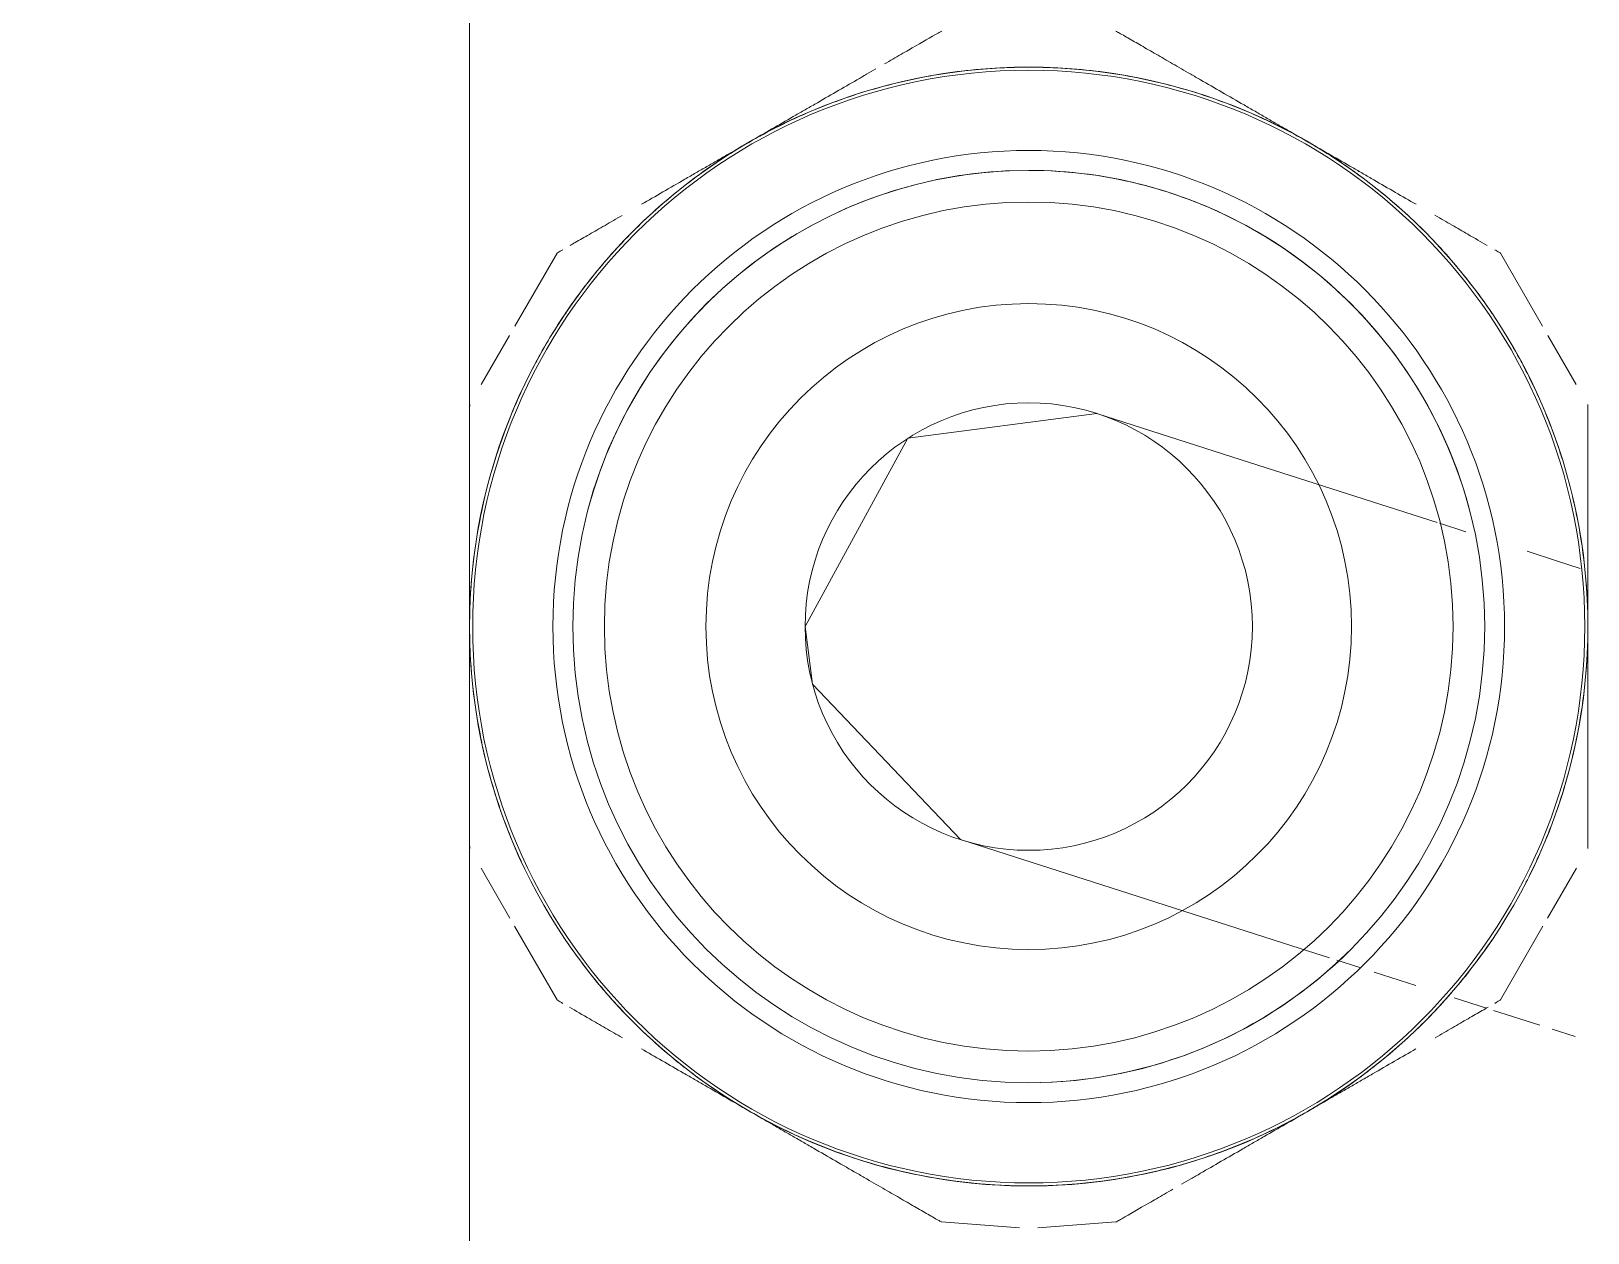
# Model space of a CAD drawing. Header units: metres. Extents: x 147 to 427, y -16 to 162.
# Drawn here: x 172.73242 to 172.77418, y 80.62694 to 80.65916 of the extents above; entities that cross this region are included whole.
import ezdxf

# ---------------------------------------------------------------- set-up
doc = ezdxf.new("R2010")
doc.units = ezdxf.units.M
doc.layers.add('1053_ARQ_BASE_MATADOURO_dwg', color=7, linetype='Continuous', lineweight=5, true_color=0x767676)
doc.layers.add('A_lay', color=7, linetype='Continuous', lineweight=5)
doc.layers.add('P-SANR-FIXT', color=7, linetype='Continuous', lineweight=5)

# ---------------------------------------------------------------- blocks, each defined once
blk = doc.blocks.new('UT_Ducha higiênica - UT_Ducha higiênica-V45-BANHEIROS E VESTIÁRIO')
at = {"layer": 'P-SANR-FIXT', "color": 9, "true_color": 0xc0c0c0}
for p, q in [((-0.015, 0.076773), (-0.015, 0.0475)), ((-0.015, 0.0475), (-0.015, 0.015))]:
    blk.add_line(p, q, dxfattribs=at)
at = {"layer": 'P-SANR-FIXT', "color": 254, "true_color": 0xd3d3d3}
for p, q in [((-0.012655, 0.05751), (-0.013784, 0.055555)), ((0.013784, 0.055555), (0.012655, 0.05751)), ((-0.013927, 0.055307), (-0.014689, 0.053988)), ((0.014689, 0.053988), (0.013927, 0.055307)), ((-0.014693, 0.041018), (-0.013921, 0.039682)), ((0.013921, 0.039682), (0.014693, 0.041018)), ((-0.013796, 0.039465), (-0.012655, 0.03749)), ((0.012655, 0.03749), (0.013796, 0.039465)), ((0.013708, 0.036809), (0.012467, 0.037206)), ((0.014657, 0.036505), (0.014046, 0.036701)), ((-0.002341, 0.031535), (-0.000248, 0.031382)), ((0.000248, 0.031382), (0.002341, 0.031535))]:
    blk.add_line(p, q, dxfattribs=at)
at = {"layer": 'P-SANR-FIXT', "color": 254, "true_color": 0xe0e0e0}
for p, q in [((0.011018, 0.050271), (0.01173, 0.050043)), ((0.01419, 0.049255), (0.014794, 0.049061)), ((0.008071, 0.038614), (0.007286, 0.038866)), ((0.008883, 0.038354), (0.008262, 0.038553)), ((0.012277, 0.037267), (0.011417, 0.037543))]:
    blk.add_line(p, q, dxfattribs=at)
at = {"layer": 'P-SANR-FIXT', "color": 254, "true_color": 0xe9e9e9}
for p, q in [((0.013369, 0.049518), (0.01419, 0.049255)), ((0.010383, 0.037874), (0.009269, 0.038231))]:
    blk.add_line(p, q, dxfattribs=at)
at = {"layer": 'P-SANR-FIXT', "color": 254, "true_color": 0xd3d3d3, "flags": 128}
for points in [[(-0.006, 0.0475), (-0.003242, 0.052549), (0.00183, 0.053214)], [(0.00183, 0.053214), (0.005702, 0.051974), (0.010957, 0.050291)], [(-0.00183, 0.041786), (-0.005797, 0.045953), (-0.006, 0.0475)], [(0.007286, 0.038866), (0.002686, 0.040339), (-0.001804, 0.041778), (-0.00183, 0.041786)]]:
    blk.add_lwpolyline(points, dxfattribs=at)
at = {"layer": 'P-SANR-FIXT', "color": 9, "true_color": 0xc0c0c0}
for radius, start, end in [(0.015, 90, 270), (0.014917, 90, 270), (0.015, 270, 90), (0.014917, 270, 90)]:
    blk.add_arc((0, 0.0475), radius, start, end, dxfattribs=at)
at = {"layer": 'P-SANR-FIXT', "color": 254, "true_color": 0xd3d3d3}
for radius, start, end in [(0.014917, 90, 270), (0.014917, 270, 90), (0.012765, 90, 270), (0.012765, 90, 270), (0.012765, 270, 90), (0.012765, 270, 90), (0.012232, 90, 270), (0.012232, 270, 90), (0.011383, 90, 270), (0.011383, 90, 270), (0.011383, 270, 90), (0.011383, 270, 90), (0.00866, 90, 270), (0.00866, 90, 270), (0.00866, 270, 90), (0.00866, 270, 90), (0.006, 90, 180), (0.006, 0, 90), (0.006, 180, 270), (0.006, 270, 360)]:
    blk.add_arc((0, 0.0475), radius, start, end, dxfattribs=at)
at = {"layer": 'P-SANR-FIXT', "color": 254, "true_color": 0xe0e0e0}
for start, end in [(90, 105), (75, 90), (255, 270), (270, 285)]:
    blk.add_arc((0, 0.0475), 0.015, start, end, dxfattribs=at)
at = {"layer": 'P-SANR-FIXT', "color": 254, "true_color": 0xe9e9e9}
for start, end in [(90, 165), (60, 90), (15, 60), (270, 315)]:
    blk.add_arc((0, 0.0475), 0.012232, start, end, dxfattribs=at)
at = {"layer": 'P-SANR-FIXT', "color": 254, "true_color": 0xe0e0e0}
for points, knots in [([(-0.0025, 0.063377), (-0.002716, 0.063253), (-0.003078, 0.063043), (-0.003567, 0.062761), (-0.003792, 0.062631), (-0.003868, 0.062587)], [0, 0, 0, 0, 0.1, 0.15, 0.175, 0.175, 0.175, 0.175]), ([(0.004095, 0.062457), (0.004014, 0.062503), (0.003857, 0.062594), (0.003556, 0.062768), (0.003206, 0.062969), (0.002829, 0.063187), (0.002605, 0.063317), (0.0025, 0.063377)], [0.8, 0.8, 0.8, 0.8, 0.825, 0.85, 0.9, 0.95, 1, 1, 1, 1]), ([(-0.004102, 0.062452), (-0.004182, 0.062406), (-0.004346, 0.062311), (-0.004696, 0.062109), (-0.005161, 0.061841), (-0.005645, 0.061561), (-0.006033, 0.061338), (-0.006413, 0.061118), (-0.00689, 0.060843), (-0.007475, 0.060505), (-0.007963, 0.060223), (-0.008351, 0.059999), (-0.008638, 0.059833), (-0.008928, 0.059666), (-0.009323, 0.059438), (-0.009821, 0.05915), (-0.010204, 0.058929), (-0.010387, 0.058823)], [0.2, 0.2, 0.2, 0.2, 0.225, 0.25, 0.3, 0.35, 0.375, 0.4, 0.45, 0.5, 0.55, 0.575, 0.6, 0.625, 0.65, 0.7, 0.75, 0.75, 0.75, 0.75]), ([(-0.004003, 0.061956), (-0.003687, 0.062043), (-0.003045, 0.062199), (-0.001723, 0.062427), (-0.000695, 0.0625), (0, 0.0625)], [0.8571429, 0.8571429, 0.8571429, 0.8571429, 0.8928571, 0.9285714, 1, 1, 1, 1]), ([(0, 0.0625), (0.000695, 0.0625), (0.001723, 0.062427), (0.003045, 0.062199), (0.003687, 0.062043), (0.004003, 0.061956)], [0, 0, 0, 0, 0.0714286, 0.1071429, 0.1428571, 0.1428571, 0.1428571, 0.1428571]), ([(0.006362, 0.061148), (0.006265, 0.061203), (0.006072, 0.061315), (0.005677, 0.061543), (0.005179, 0.06183), (0.0047, 0.062107), (0.004342, 0.062313), (0.004175, 0.06241), (0.004095, 0.062457)], [0.6, 0.6, 0.6, 0.6, 0.625, 0.65, 0.7, 0.75, 0.775, 0.8, 0.8, 0.8, 0.8]), ([(0.008682, 0.059808), (0.008492, 0.059918), (0.00811, 0.060138), (0.007525, 0.060476), (0.007037, 0.060758), (0.006649, 0.060982), (0.006458, 0.061092), (0.006362, 0.061148)], [0.4, 0.4, 0.4, 0.4, 0.45, 0.5, 0.55, 0.575, 0.6, 0.6, 0.6, 0.6]), ([(0.01039, 0.058822), (0.010211, 0.058925), (0.009839, 0.05914), (0.009355, 0.05942), (0.008967, 0.059643), (0.008777, 0.059753), (0.008682, 0.059808)], [0.25, 0.25, 0.25, 0.25, 0.3, 0.35, 0.375, 0.4, 0.4, 0.4, 0.4]), ([(-0.010905, 0.058524), (-0.010986, 0.058478), (-0.011143, 0.058387), (-0.011444, 0.058213), (-0.011794, 0.058011), (-0.012097, 0.057837), (-0.01226, 0.057742), (-0.012306, 0.057716)], [0.8, 0.8, 0.8, 0.8, 0.825, 0.85, 0.9, 0.95, 0.9702695, 0.9702695, 0.9702695, 0.9702695]), ([(0.012302, 0.057718), (0.012139, 0.057812), (0.011839, 0.057985), (0.011433, 0.05822), (0.011133, 0.058393), (0.010978, 0.058482), (0.010898, 0.058528)], [0.029596, 0.029596, 0.029596, 0.029596, 0.1, 0.15, 0.175, 0.2, 0.2, 0.2, 0.2]), ([(-0.01334, 0.054359), (-0.013302, 0.054432), (-0.013193, 0.054641), (-0.013078, 0.054848), (-0.013, 0.054983)], [0.34565168, 0.34565168, 0.34565168, 0.34565168, 0.35714286, 0.37870242, 0.37870242, 0.37870242, 0.37870242]), ([(0.013, 0.054983), (0.013078, 0.054848), (0.013193, 0.054641), (0.013302, 0.054432), (0.01334, 0.054359)], [0.62129758, 0.62129758, 0.62129758, 0.62129758, 0.64285714, 0.65434832, 0.65434832, 0.65434832, 0.65434832]), ([(-0.015, 0.053274), (-0.015, 0.053024), (-0.015, 0.052606), (-0.015, 0.052041), (-0.015, 0.051696), (-0.015, 0.051427), (-0.015, 0.051142), (-0.015, 0.050738), (-0.015, 0.050201), (-0.015, 0.049642), (-0.015, 0.049194), (-0.015, 0.048975), (-0.015, 0.048865)], [0, 0, 0, 0, 0.1, 0.15, 0.175, 0.2, 0.225, 0.25, 0.3, 0.35, 0.375, 0.4, 0.4, 0.4, 0.4]), ([(0.015, 0.041726), (0.015, 0.041976), (0.015, 0.042394), (0.015, 0.042959), (0.015, 0.043304), (0.015, 0.043573), (0.015, 0.043858), (0.015, 0.044262), (0.015, 0.044799), (0.015, 0.045358), (0.015, 0.045806), (0.015, 0.046245), (0.015, 0.046795), (0.015, 0.047471), (0.015, 0.048034), (0.015, 0.048482), (0.015, 0.048814), (0.015, 0.049149), (0.015, 0.049605), (0.015, 0.05018), (0.015, 0.050733), (0.015, 0.051146), (0.015, 0.051435), (0.015, 0.051707), (0.015, 0.052054), (0.015, 0.052458), (0.015, 0.052894), (0.015, 0.053152), (0.015, 0.053274)], [0, 0, 0, 0, 0.1, 0.15, 0.175, 0.2, 0.225, 0.25, 0.3, 0.35, 0.375, 0.4, 0.45, 0.5, 0.55, 0.575, 0.6, 0.625, 0.65, 0.7, 0.75, 0.775, 0.8, 0.825, 0.85, 0.9, 0.95, 1, 1, 1, 1]), ([(-0.015, 0.048865), (-0.015, 0.048645), (-0.015, 0.048205), (-0.015, 0.047529), (-0.015, 0.046966), (-0.015, 0.046518), (-0.015, 0.046186), (-0.015, 0.045851), (-0.015, 0.045395), (-0.015, 0.04482), (-0.015, 0.044267), (-0.015, 0.043854), (-0.015, 0.043565), (-0.015, 0.043293), (-0.015, 0.042946), (-0.015, 0.042542), (-0.015, 0.042106), (-0.015, 0.041848), (-0.015, 0.041726)], [0.4, 0.4, 0.4, 0.4, 0.45, 0.5, 0.55, 0.575, 0.6, 0.625, 0.65, 0.7, 0.75, 0.775, 0.8, 0.825, 0.85, 0.9, 0.95, 1, 1, 1, 1]), ([(-0.012321, 0.037293), (-0.012153, 0.037196), (-0.011847, 0.037019), (-0.011433, 0.03678), (-0.011133, 0.036607), (-0.010978, 0.036518), (-0.010898, 0.036472)], [0.0268068, 0.0268068, 0.0268068, 0.0268068, 0.1, 0.15, 0.175, 0.2, 0.2, 0.2, 0.2]), ([(0.010905, 0.036476), (0.010986, 0.036522), (0.011143, 0.036613), (0.011444, 0.036787), (0.011794, 0.036989), (0.012104, 0.037168), (0.012273, 0.037265), (0.012324, 0.037295)], [0.8, 0.8, 0.8, 0.8, 0.825, 0.85, 0.9, 0.95, 0.9730714, 0.9730714, 0.9730714, 0.9730714]), ([(-0.01039, 0.036178), (-0.010211, 0.036075), (-0.009839, 0.03586), (-0.009355, 0.03558), (-0.008967, 0.035357), (-0.008587, 0.035137), (-0.00811, 0.034862), (-0.007525, 0.034524), (-0.007037, 0.034242), (-0.006649, 0.034018), (-0.006362, 0.033853), (-0.006072, 0.033685), (-0.005677, 0.033457), (-0.005179, 0.03317), (-0.0047, 0.032893), (-0.004342, 0.032687), (-0.004175, 0.03259), (-0.004095, 0.032543)], [0.25, 0.25, 0.25, 0.25, 0.3, 0.35, 0.375, 0.4, 0.45, 0.5, 0.55, 0.575, 0.6, 0.625, 0.65, 0.7, 0.75, 0.775, 0.8, 0.8, 0.8, 0.8]), ([(0.008638, 0.035167), (0.008735, 0.035222), (0.008928, 0.035334), (0.009323, 0.035562), (0.009821, 0.03585), (0.010204, 0.036071), (0.010387, 0.036177)], [0.6, 0.6, 0.6, 0.6, 0.625, 0.65, 0.7, 0.75, 0.75, 0.75, 0.75]), ([(0.006318, 0.033827), (0.006508, 0.033937), (0.00689, 0.034157), (0.007475, 0.034495), (0.007963, 0.034777), (0.008351, 0.035001), (0.008542, 0.035111), (0.008638, 0.035167)], [0.4, 0.4, 0.4, 0.4, 0.45, 0.5, 0.55, 0.575, 0.6, 0.6, 0.6, 0.6]), ([(0.004102, 0.032548), (0.004182, 0.032594), (0.004346, 0.032689), (0.004696, 0.032891), (0.005161, 0.033159), (0.005645, 0.033439), (0.006033, 0.033662), (0.006223, 0.033772), (0.006318, 0.033827)], [0.2, 0.2, 0.2, 0.2, 0.225, 0.25, 0.3, 0.35, 0.375, 0.4, 0.4, 0.4, 0.4]), ([(0, 0.0325), (-0.000695, 0.0325), (-0.001723, 0.032573), (-0.003045, 0.032801), (-0.003687, 0.032957), (-0.004003, 0.033044)], [0, 0, 0, 0, 0.0714286, 0.1071429, 0.1428571, 0.1428571, 0.1428571, 0.1428571]), ([(0.004003, 0.033044), (0.003687, 0.032957), (0.003045, 0.032801), (0.001723, 0.032573), (0.000695, 0.0325), (0, 0.0325)], [0.8571429, 0.8571429, 0.8571429, 0.8571429, 0.8928571, 0.9285714, 1, 1, 1, 1]), ([(-0.004095, 0.032543), (-0.004014, 0.032497), (-0.003857, 0.032406), (-0.003556, 0.032232), (-0.003206, 0.032031), (-0.002829, 0.031813), (-0.002605, 0.031683), (-0.0025, 0.031623)], [0.8, 0.8, 0.8, 0.8, 0.825, 0.85, 0.9, 0.95, 1, 1, 1, 1]), ([(0.0025, 0.031623), (0.002716, 0.031747), (0.003078, 0.031957), (0.003567, 0.032239), (0.003792, 0.032369), (0.003868, 0.032413)], [0, 0, 0, 0, 0.1, 0.15, 0.175, 0.175, 0.175, 0.175])]:
    blk.add_open_spline(points, degree=3, knots=knots, dxfattribs=at)
at = {"layer": 'P-SANR-FIXT', "color": 254, "true_color": 0xd3d3d3}
for points, knots in [([(-0.003868, 0.062587), (-0.003792, 0.062631), (-0.003567, 0.062761), (-0.003078, 0.063043), (-0.002716, 0.063253), (-0.0025, 0.063377)], [0.825, 0.825, 0.825, 0.825, 0.85, 0.9, 1, 1, 1, 1]), ([(0.0025, 0.063377), (0.002605, 0.063317), (0.002829, 0.063187), (0.003206, 0.062969), (0.003556, 0.062768), (0.003857, 0.062594), (0.004014, 0.062503), (0.004095, 0.062457)], [0, 0, 0, 0, 0.05, 0.1, 0.15, 0.175, 0.2, 0.2, 0.2, 0.2]), ([(-0.010387, 0.058823), (-0.010204, 0.058929), (-0.009821, 0.05915), (-0.009323, 0.059438), (-0.008928, 0.059666), (-0.008638, 0.059833), (-0.008351, 0.059999), (-0.007963, 0.060223), (-0.007475, 0.060505), (-0.00689, 0.060843), (-0.006413, 0.061118), (-0.006033, 0.061338), (-0.005645, 0.061561), (-0.005161, 0.061841), (-0.004696, 0.062109), (-0.004346, 0.062311), (-0.004182, 0.062406), (-0.004102, 0.062452)], [0.25, 0.25, 0.25, 0.25, 0.3, 0.35, 0.375, 0.4, 0.425, 0.45, 0.5, 0.55, 0.6, 0.625, 0.65, 0.7, 0.75, 0.775, 0.8, 0.8, 0.8, 0.8]), ([(0, 0.0625), (-0.000695, 0.0625), (-0.001723, 0.062427), (-0.003045, 0.062199), (-0.003687, 0.062043), (-0.004003, 0.061956)], [0, 0, 0, 0, 0.0714286, 0.1071429, 0.1428571, 0.1428571, 0.1428571, 0.1428571]), ([(0.004003, 0.061956), (0.003687, 0.062043), (0.003045, 0.062199), (0.001723, 0.062427), (0.000695, 0.0625), (0, 0.0625)], [0.8571429, 0.8571429, 0.8571429, 0.8571429, 0.8928571, 0.9285714, 1, 1, 1, 1]), ([(0.004095, 0.062457), (0.004175, 0.06241), (0.004342, 0.062313), (0.0047, 0.062107), (0.005179, 0.06183), (0.005677, 0.061543), (0.006072, 0.061315), (0.006362, 0.061147), (0.006649, 0.060982), (0.007037, 0.060758), (0.007525, 0.060476), (0.00811, 0.060138), (0.008587, 0.059863), (0.008967, 0.059643), (0.009355, 0.05942), (0.009839, 0.05914), (0.010211, 0.058925), (0.01039, 0.058822)], [0.2, 0.2, 0.2, 0.2, 0.225, 0.25, 0.3, 0.35, 0.375, 0.4, 0.425, 0.45, 0.5, 0.55, 0.6, 0.625, 0.65, 0.7, 0.75, 0.75, 0.75, 0.75]), ([(0.007513, 0.060483), (0.007778, 0.06033), (0.008291, 0.060011), (0.009014, 0.0595), (0.009693, 0.058958), (0.010329, 0.058389), (0.010919, 0.057796), (0.011645, 0.056982), (0.012128, 0.056343), (0.012423, 0.055907)], [0.2857143, 0.2857143, 0.2857143, 0.2857143, 0.3214286, 0.3571429, 0.3928571, 0.4285714, 0.4642857, 0.5, 0.5714286, 0.5714286, 0.5714286, 0.5714286]), ([(-0.012306, 0.057716), (-0.01226, 0.057742), (-0.012097, 0.057837), (-0.011794, 0.058011), (-0.011444, 0.058213), (-0.011143, 0.058387), (-0.010986, 0.058478), (-0.010905, 0.058524)], [0.0297305, 0.0297305, 0.0297305, 0.0297305, 0.05, 0.1, 0.15, 0.175, 0.2, 0.2, 0.2, 0.2]), ([(0.010898, 0.058528), (0.010978, 0.058482), (0.011133, 0.058393), (0.011433, 0.05822), (0.011839, 0.057985), (0.012139, 0.057812), (0.012302, 0.057718)], [0.8, 0.8, 0.8, 0.8, 0.825, 0.85, 0.9, 0.970404, 0.970404, 0.970404, 0.970404]), ([(-0.013, 0.054983), (-0.013078, 0.054848), (-0.013193, 0.054641), (-0.013302, 0.054432), (-0.01334, 0.054359)], [0.62129758, 0.62129758, 0.62129758, 0.62129758, 0.64285714, 0.65434832, 0.65434832, 0.65434832, 0.65434832]), ([(0.01334, 0.054359), (0.013302, 0.054432), (0.013193, 0.054641), (0.013078, 0.054848), (0.013, 0.054983)], [0.34565168, 0.34565168, 0.34565168, 0.34565168, 0.35714286, 0.37870242, 0.37870242, 0.37870242, 0.37870242]), ([(-0.01431, 0.051999), (-0.014182, 0.052404), (-0.013895, 0.053199), (-0.013535, 0.05398), (-0.01334, 0.054359)], [0.2240917, 0.2240917, 0.2240917, 0.2240917, 0.2857143, 0.3456517, 0.3456517, 0.3456517, 0.3456517]), ([(0.01334, 0.054359), (0.013535, 0.05398), (0.013895, 0.053199), (0.014182, 0.052404), (0.01431, 0.051999)], [0.6543483, 0.6543483, 0.6543483, 0.6543483, 0.7142857, 0.7759083, 0.7759083, 0.7759083, 0.7759083]), ([(-0.015, 0.041726), (-0.015, 0.041848), (-0.015, 0.042106), (-0.015, 0.042542), (-0.015, 0.042946), (-0.015, 0.043293), (-0.015, 0.043565), (-0.015, 0.043854), (-0.015, 0.044267), (-0.015, 0.04482), (-0.015, 0.045395), (-0.015, 0.045851), (-0.015, 0.046186), (-0.015, 0.046518), (-0.015, 0.046966), (-0.015, 0.047529), (-0.015, 0.048205), (-0.015, 0.048755), (-0.015, 0.049194), (-0.015, 0.049642), (-0.015, 0.050201), (-0.015, 0.050738), (-0.015, 0.051142), (-0.015, 0.051427), (-0.015, 0.051696), (-0.015, 0.052041), (-0.015, 0.052606), (-0.015, 0.053024), (-0.015, 0.053274)], [0, 0, 0, 0, 0.05, 0.1, 0.15, 0.175, 0.2, 0.225, 0.25, 0.3, 0.35, 0.375, 0.4, 0.425, 0.45, 0.5, 0.55, 0.6, 0.625, 0.65, 0.7, 0.75, 0.775, 0.8, 0.825, 0.85, 0.9, 1, 1, 1, 1]), ([(0.015, 0.053274), (0.015, 0.053152), (0.015, 0.052894), (0.015, 0.052458), (0.015, 0.052054), (0.015, 0.051707), (0.015, 0.051435), (0.015, 0.051146), (0.015, 0.050733), (0.015, 0.05018), (0.015, 0.049605), (0.015, 0.049149), (0.015, 0.048814), (0.015, 0.048482), (0.015, 0.048034), (0.015, 0.047471), (0.015, 0.046795), (0.015, 0.046245), (0.015, 0.045806), (0.015, 0.045358), (0.015, 0.044799), (0.015, 0.044262), (0.015, 0.043858), (0.015, 0.043573), (0.015, 0.043304), (0.015, 0.042959), (0.015, 0.042394), (0.015, 0.041976), (0.015, 0.041726)], [0, 0, 0, 0, 0.05, 0.1, 0.15, 0.175, 0.2, 0.225, 0.25, 0.3, 0.35, 0.375, 0.4, 0.425, 0.45, 0.5, 0.55, 0.6, 0.625, 0.65, 0.7, 0.75, 0.775, 0.8, 0.825, 0.85, 0.9, 1, 1, 1, 1]), ([(-0.014591, 0.044019), (-0.014638, 0.044219), (-0.014888, 0.045372), (-0.015, 0.046543), (-0.015, 0.0475)], [0.8271487, 0.8271487, 0.8271487, 0.8271487, 0.8571429, 1, 1, 1, 1]), ([(0.015, 0.0475), (0.015, 0.046543), (0.014888, 0.045372), (0.014638, 0.044219), (0.014591, 0.044019)], [0, 0, 0, 0, 0.1428571, 0.1728513, 0.1728513, 0.1728513, 0.1728513]), ([(-0.01334, 0.040641), (-0.013535, 0.04102), (-0.013895, 0.041801), (-0.014182, 0.042596), (-0.01431, 0.043001)], [0.6543483, 0.6543483, 0.6543483, 0.6543483, 0.7142857, 0.7759083, 0.7759083, 0.7759083, 0.7759083]), ([(0.01431, 0.043001), (0.014182, 0.042596), (0.013895, 0.041801), (0.013535, 0.04102), (0.01334, 0.040641)], [0.2240917, 0.2240917, 0.2240917, 0.2240917, 0.2857143, 0.3456517, 0.3456517, 0.3456517, 0.3456517]), ([(-0.007513, 0.034517), (-0.007778, 0.03467), (-0.008291, 0.034989), (-0.009014, 0.0355), (-0.009693, 0.036042), (-0.010329, 0.036611), (-0.010919, 0.037204), (-0.011645, 0.038018), (-0.012128, 0.038657), (-0.012423, 0.039093)], [0.2857143, 0.2857143, 0.2857143, 0.2857143, 0.3214286, 0.3571429, 0.3928571, 0.4285714, 0.4642857, 0.5, 0.5714286, 0.5714286, 0.5714286, 0.5714286]), ([(-0.010898, 0.036472), (-0.010978, 0.036518), (-0.011133, 0.036607), (-0.011433, 0.03678), (-0.011847, 0.037019), (-0.012153, 0.037196), (-0.012321, 0.037293)], [0.8, 0.8, 0.8, 0.8, 0.825, 0.85, 0.9, 0.9731932, 0.9731932, 0.9731932, 0.9731932]), ([(0.012324, 0.037295), (0.012273, 0.037265), (0.012104, 0.037168), (0.011794, 0.036989), (0.011444, 0.036787), (0.011143, 0.036613), (0.010986, 0.036522), (0.010905, 0.036476)], [0.0269286, 0.0269286, 0.0269286, 0.0269286, 0.05, 0.1, 0.15, 0.175, 0.2, 0.2, 0.2, 0.2]), ([(-0.004095, 0.032543), (-0.004175, 0.03259), (-0.004342, 0.032687), (-0.0047, 0.032893), (-0.005179, 0.03317), (-0.005677, 0.033457), (-0.006072, 0.033685), (-0.006362, 0.033853), (-0.006649, 0.034018), (-0.007037, 0.034242), (-0.007525, 0.034524), (-0.00811, 0.034862), (-0.008587, 0.035137), (-0.008967, 0.035357), (-0.009355, 0.03558), (-0.009839, 0.03586), (-0.010211, 0.036075), (-0.01039, 0.036178)], [0.2, 0.2, 0.2, 0.2, 0.225, 0.25, 0.3, 0.35, 0.375, 0.4, 0.425, 0.45, 0.5, 0.55, 0.6, 0.625, 0.65, 0.7, 0.75, 0.75, 0.75, 0.75]), ([(0.010387, 0.036177), (0.010204, 0.036071), (0.009821, 0.03585), (0.009323, 0.035562), (0.008928, 0.035334), (0.008638, 0.035167), (0.008351, 0.035001), (0.007963, 0.034777), (0.007475, 0.034495), (0.00689, 0.034157), (0.006413, 0.033882), (0.006033, 0.033662), (0.005645, 0.033439), (0.005161, 0.033159), (0.004696, 0.032891), (0.004346, 0.032689), (0.004182, 0.032594), (0.004102, 0.032548)], [0.25, 0.25, 0.25, 0.25, 0.3, 0.35, 0.375, 0.4, 0.425, 0.45, 0.5, 0.55, 0.6, 0.625, 0.65, 0.7, 0.75, 0.775, 0.8, 0.8, 0.8, 0.8]), ([(-0.004003, 0.033044), (-0.003687, 0.032957), (-0.003045, 0.032801), (-0.001723, 0.032573), (-0.000695, 0.0325), (0, 0.0325)], [0.8571429, 0.8571429, 0.8571429, 0.8571429, 0.8928571, 0.9285714, 1, 1, 1, 1]), ([(0, 0.0325), (0.000695, 0.0325), (0.001723, 0.032573), (0.003045, 0.032801), (0.003687, 0.032957), (0.004003, 0.033044)], [0, 0, 0, 0, 0.0714286, 0.1071429, 0.1428571, 0.1428571, 0.1428571, 0.1428571]), ([(-0.0025, 0.031623), (-0.002605, 0.031683), (-0.002829, 0.031813), (-0.003206, 0.032031), (-0.003556, 0.032232), (-0.003857, 0.032406), (-0.004014, 0.032497), (-0.004095, 0.032543)], [0, 0, 0, 0, 0.05, 0.1, 0.15, 0.175, 0.2, 0.2, 0.2, 0.2]), ([(0.003868, 0.032413), (0.003792, 0.032369), (0.003567, 0.032239), (0.003078, 0.031957), (0.002716, 0.031747), (0.0025, 0.031623)], [0.825, 0.825, 0.825, 0.825, 0.85, 0.9, 1, 1, 1, 1])]:
    blk.add_open_spline(points, degree=3, knots=knots, dxfattribs=at)
at = {"layer": 'P-SANR-FIXT', "color": 254, "true_color": 0xe0e0e0}
for points in [[(-0.0025, 0.063377), (-0.002449, 0.063406), (-0.00241, 0.063428), (-0.002384, 0.063442)], [(-0.002384, 0.063442), (-0.00241, 0.063428), (-0.002449, 0.063406), (-0.0025, 0.063377)], [(0.0025, 0.063377), (0.002449, 0.063406), (0.00241, 0.063428), (0.002384, 0.063442)], [(0.002384, 0.063442), (0.00241, 0.063428), (0.002449, 0.063406), (0.0025, 0.063377)], [(-0.007513, 0.060483), (-0.007249, 0.060636), (-0.006704, 0.060929), (-0.005843, 0.061326), (-0.004942, 0.061674), (-0.00432, 0.061868), (-0.004003, 0.061956)], [(0.004003, 0.061956), (0.00432, 0.061868), (0.004942, 0.061674), (0.005843, 0.061326), (0.006704, 0.060929), (0.007249, 0.060636), (0.007513, 0.060483)], [(-0.01431, 0.043001), (-0.014375, 0.043208), (-0.014435, 0.043416), (-0.014491, 0.043625)], [(0.014491, 0.043625), (0.014435, 0.043416), (0.014375, 0.043208), (0.01431, 0.043001)], [(-0.004003, 0.033044), (-0.00432, 0.033132), (-0.004942, 0.033326), (-0.005843, 0.033674), (-0.006704, 0.034071), (-0.007249, 0.034364), (-0.007513, 0.034517)], [(0.007513, 0.034517), (0.007249, 0.034364), (0.006704, 0.034071), (0.005843, 0.033674), (0.004942, 0.033326), (0.00432, 0.033132), (0.004003, 0.033044)], [(-0.0025, 0.031623), (-0.002449, 0.031594), (-0.00241, 0.031572), (-0.002384, 0.031558)], [(-0.002384, 0.031558), (-0.00241, 0.031572), (-0.002449, 0.031594), (-0.0025, 0.031623)], [(0.0025, 0.031623), (0.002449, 0.031594), (0.00241, 0.031572), (0.002384, 0.031558)], [(0.002384, 0.031558), (0.00241, 0.031572), (0.002449, 0.031594), (0.0025, 0.031623)]]:
    blk.add_open_spline(points, degree=3, dxfattribs=at)
at = {"layer": 'P-SANR-FIXT', "color": 254, "true_color": 0xd3d3d3}
for points in [[(-0.002384, 0.063442), (-0.002357, 0.063457), (-0.002343, 0.063464), (-0.002341, 0.063465)], [(-0.002341, 0.063465), (-0.002343, 0.063464), (-0.002357, 0.063457), (-0.002384, 0.063442)], [(0.002384, 0.063442), (0.002357, 0.063457), (0.002343, 0.063464), (0.002341, 0.063465)], [(0.002341, 0.063465), (0.002343, 0.063464), (0.002357, 0.063457), (0.002384, 0.063442)], [(-0.004003, 0.061956), (-0.00432, 0.061868), (-0.004942, 0.061674), (-0.005843, 0.061326), (-0.006704, 0.060929), (-0.007249, 0.060636), (-0.007513, 0.060483)], [(0.007513, 0.060483), (0.007249, 0.060636), (0.006704, 0.060929), (0.005843, 0.061326), (0.004942, 0.061674), (0.00432, 0.061868), (0.004003, 0.061956)], [(-0.012423, 0.055907), (-0.012275, 0.056125), (-0.011966, 0.056556), (-0.011464, 0.057185), (-0.010919, 0.057796), (-0.010329, 0.058389), (-0.009693, 0.058958), (-0.009014, 0.0595), (-0.008291, 0.060011), (-0.007778, 0.06033), (-0.007513, 0.060483)], [(-0.012615, 0.057535), (-0.01264, 0.05752), (-0.012654, 0.057511), (-0.012655, 0.05751)], [(-0.012655, 0.05751), (-0.012654, 0.057511), (-0.01264, 0.05752), (-0.012615, 0.057535)], [(0.012615, 0.057535), (0.01264, 0.05752), (0.012654, 0.057511), (0.012655, 0.05751)], [(0.012655, 0.05751), (0.012654, 0.057511), (0.01264, 0.05752), (0.012615, 0.057535)], [(-0.014998, 0.053407), (-0.014997, 0.053437), (-0.014997, 0.053453), (-0.014997, 0.053455)], [(-0.014997, 0.053455), (-0.014997, 0.053453), (-0.014997, 0.053437), (-0.014998, 0.053407)], [(0.014998, 0.053407), (0.014997, 0.053437), (0.014997, 0.053453), (0.014997, 0.053455)], [(0.014997, 0.053455), (0.014997, 0.053453), (0.014997, 0.053437), (0.014998, 0.053407)], [(-0.014721, 0.05038), (-0.014682, 0.050581), (-0.014638, 0.050781), (-0.014591, 0.050981)], [(0.014591, 0.050981), (0.014638, 0.050781), (0.014682, 0.050581), (0.014721, 0.05038)], [(-0.015, 0.0475), (-0.015, 0.048457), (-0.014908, 0.049424), (-0.014721, 0.05038)], [(0.014721, 0.05038), (0.014908, 0.049424), (0.015, 0.048457), (0.015, 0.0475)], [(-0.014491, 0.043625), (-0.014435, 0.043416), (-0.014375, 0.043208), (-0.01431, 0.043001)], [(0.01431, 0.043001), (0.014375, 0.043208), (0.014435, 0.043416), (0.014491, 0.043625)], [(-0.014998, 0.041593), (-0.014997, 0.041563), (-0.014997, 0.041547), (-0.014997, 0.041545)], [(-0.014997, 0.041545), (-0.014997, 0.041547), (-0.014997, 0.041563), (-0.014998, 0.041593)], [(0.014998, 0.041593), (0.014997, 0.041563), (0.014997, 0.041547), (0.014997, 0.041545)], [(0.014997, 0.041545), (0.014997, 0.041547), (0.014997, 0.041563), (0.014998, 0.041593)], [(0.012423, 0.039093), (0.012275, 0.038875), (0.011966, 0.038444), (0.011464, 0.037815), (0.010919, 0.037204), (0.010329, 0.036611), (0.009693, 0.036042), (0.009014, 0.0355), (0.008291, 0.034989), (0.007778, 0.03467), (0.007513, 0.034517)], [(-0.012615, 0.037465), (-0.01264, 0.03748), (-0.012654, 0.037489), (-0.012655, 0.03749)], [(-0.012655, 0.03749), (-0.012654, 0.037489), (-0.01264, 0.03748), (-0.012615, 0.037465)], [(0.012615, 0.037465), (0.01264, 0.03748), (0.012654, 0.037489), (0.012655, 0.03749)], [(0.012655, 0.03749), (0.012654, 0.037489), (0.01264, 0.03748), (0.012615, 0.037465)], [(-0.007513, 0.034517), (-0.007249, 0.034364), (-0.006704, 0.034071), (-0.005843, 0.033674), (-0.004942, 0.033326), (-0.00432, 0.033132), (-0.004003, 0.033044)], [(0.004003, 0.033044), (0.00432, 0.033132), (0.004942, 0.033326), (0.005843, 0.033674), (0.006704, 0.034071), (0.007249, 0.034364), (0.007513, 0.034517)], [(-0.002384, 0.031558), (-0.002357, 0.031543), (-0.002343, 0.031536), (-0.002341, 0.031535)], [(-0.002341, 0.031535), (-0.002343, 0.031536), (-0.002357, 0.031543), (-0.002384, 0.031558)], [(0.002384, 0.031558), (0.002357, 0.031543), (0.002343, 0.031536), (0.002341, 0.031535)], [(0.002341, 0.031535), (0.002343, 0.031536), (0.002357, 0.031543), (0.002384, 0.031558)]]:
    blk.add_open_spline(points, degree=3, dxfattribs=at)
at = {"layer": 'P-SANR-FIXT', "color": 254, "true_color": 0xe9e9e9}
blk.add_open_spline([(-0.014721, 0.05038), (-0.014534, 0.051336), (-0.014113, 0.052753), (-0.013359, 0.054356), (-0.012851, 0.055249), (-0.012429, 0.05591), (-0.011966, 0.056556), (-0.011464, 0.057185), (-0.010919, 0.057796), (-0.010329, 0.058389), (-0.009693, 0.058958), (-0.009014, 0.0595), (-0.008291, 0.060011), (-0.007521, 0.060489), (-0.006704, 0.060929), (-0.005843, 0.061326), (-0.004942, 0.061674), (-0.004008, 0.061966), (-0.003045, 0.062199), (-0.001723, 0.062427), (-0.000695, 0.0625), (0, 0.0625)], degree=3, knots=[0.1428571, 0.1428571, 0.1428571, 0.1428571, 0.2857143, 0.3571429, 0.3928571, 0.4285714, 0.4642857, 0.5, 0.5357143, 0.5714286, 0.6071429, 0.6428571, 0.6785714, 0.7142857, 0.75, 0.7857143, 0.8214286, 0.8571429, 0.8928571, 0.9285714, 1, 1, 1, 1], dxfattribs=at)
at = {"layer": 'P-SANR-FIXT', "color": 9, "true_color": 0xc0c0c0}
for points, knots in [([(-0.007513, 0.060483), (-0.007778, 0.06033), (-0.008291, 0.060011), (-0.009014, 0.0595), (-0.009693, 0.058958), (-0.010329, 0.058389), (-0.010919, 0.057796), (-0.011645, 0.056982), (-0.012128, 0.056343), (-0.012423, 0.055907)], [0.2857143, 0.2857143, 0.2857143, 0.2857143, 0.3214286, 0.3571429, 0.3928571, 0.4285714, 0.4642857, 0.5, 0.5714286, 0.5714286, 0.5714286, 0.5714286]), ([(-0.01334, 0.054359), (-0.013535, 0.05398), (-0.013895, 0.053199), (-0.014182, 0.052404), (-0.01431, 0.051999)], [0.6543483, 0.6543483, 0.6543483, 0.6543483, 0.7142857, 0.7759083, 0.7759083, 0.7759083, 0.7759083]), ([(0.01431, 0.051999), (0.014182, 0.052404), (0.013895, 0.053199), (0.013535, 0.05398), (0.01334, 0.054359)], [0.2240917, 0.2240917, 0.2240917, 0.2240917, 0.2857143, 0.3456517, 0.3456517, 0.3456517, 0.3456517]), ([(-0.014591, 0.050981), (-0.014638, 0.050781), (-0.014888, 0.049628), (-0.015, 0.048457), (-0.015, 0.0475)], [0.8271487, 0.8271487, 0.8271487, 0.8271487, 0.8571429, 1, 1, 1, 1]), ([(0.015, 0.0475), (0.015, 0.048457), (0.014888, 0.049628), (0.014638, 0.050781), (0.014591, 0.050981)], [0, 0, 0, 0, 0.1428571, 0.1728513, 0.1728513, 0.1728513, 0.1728513]), ([(-0.015, 0.0475), (-0.015, 0.046543), (-0.014888, 0.045372), (-0.014638, 0.044219), (-0.014591, 0.044019)], [0, 0, 0, 0, 0.1428571, 0.1728513, 0.1728513, 0.1728513, 0.1728513]), ([(0.014591, 0.044019), (0.014638, 0.044219), (0.014888, 0.045372), (0.015, 0.046543), (0.015, 0.0475)], [0.8271487, 0.8271487, 0.8271487, 0.8271487, 0.8571429, 1, 1, 1, 1]), ([(-0.01431, 0.043001), (-0.014182, 0.042596), (-0.013895, 0.041801), (-0.013535, 0.04102), (-0.01334, 0.040641)], [0.2240917, 0.2240917, 0.2240917, 0.2240917, 0.2857143, 0.3456517, 0.3456517, 0.3456517, 0.3456517]), ([(0.01334, 0.040641), (0.013535, 0.04102), (0.013895, 0.041801), (0.014182, 0.042596), (0.01431, 0.043001)], [0.6543483, 0.6543483, 0.6543483, 0.6543483, 0.7142857, 0.7759083, 0.7759083, 0.7759083, 0.7759083]), ([(0.007513, 0.034517), (0.007778, 0.03467), (0.008291, 0.034989), (0.009014, 0.0355), (0.009693, 0.036042), (0.010329, 0.036611), (0.010919, 0.037204), (0.011645, 0.038018), (0.012128, 0.038657), (0.012423, 0.039093)], [0.2857143, 0.2857143, 0.2857143, 0.2857143, 0.3214286, 0.3571429, 0.3928571, 0.4285714, 0.4642857, 0.5, 0.5714286, 0.5714286, 0.5714286, 0.5714286])]:
    blk.add_open_spline(points, degree=3, knots=knots, dxfattribs=at)
for points in [[(0.012423, 0.055907), (0.012275, 0.056125), (0.011966, 0.056556), (0.011464, 0.057185), (0.010919, 0.057796), (0.010329, 0.058389), (0.009693, 0.058958), (0.009014, 0.0595), (0.008291, 0.060011), (0.007778, 0.06033), (0.007513, 0.060483)], [(-0.012423, 0.039093), (-0.012275, 0.038875), (-0.011966, 0.038444), (-0.011464, 0.037815), (-0.010919, 0.037204), (-0.010329, 0.036611), (-0.009693, 0.036042), (-0.009014, 0.0355), (-0.008291, 0.034989), (-0.007778, 0.03467), (-0.007513, 0.034517)]]:
    blk.add_open_spline(points, degree=3, dxfattribs=at)
at = {"layer": 'P-SANR-FIXT', "color": 254, "true_color": 0xe9e9e9}
for points in [[(-0.0125, 0.057604), (-0.012551, 0.057574), (-0.012589, 0.057551), (-0.012615, 0.057535)], [(-0.012615, 0.057535), (-0.012589, 0.057551), (-0.012551, 0.057574), (-0.0125, 0.057604)], [(0.0125, 0.057604), (0.012551, 0.057574), (0.012589, 0.057551), (0.012615, 0.057535)], [(0.012615, 0.057535), (0.012589, 0.057551), (0.012551, 0.057574), (0.0125, 0.057604)], [(-0.015, 0.053274), (-0.015, 0.053332), (-0.014999, 0.053377), (-0.014998, 0.053407)], [(-0.014998, 0.053407), (-0.014999, 0.053377), (-0.015, 0.053332), (-0.015, 0.053274)], [(0.015, 0.053274), (0.015, 0.053332), (0.014999, 0.053377), (0.014998, 0.053407)], [(0.014998, 0.053407), (0.014999, 0.053377), (0.015, 0.053332), (0.015, 0.053274)], [(0.014721, 0.05038), (0.014908, 0.049424), (0.015, 0.048457), (0.015, 0.0475)], [(-0.015, 0.041726), (-0.015, 0.041668), (-0.014999, 0.041623), (-0.014998, 0.041593)], [(-0.014998, 0.041593), (-0.014999, 0.041623), (-0.015, 0.041668), (-0.015, 0.041726)], [(0.015, 0.041726), (0.015, 0.041668), (0.014999, 0.041623), (0.014998, 0.041593)], [(0.014998, 0.041593), (0.014999, 0.041623), (0.015, 0.041668), (0.015, 0.041726)], [(-0.0125, 0.037396), (-0.012551, 0.037426), (-0.012589, 0.037449), (-0.012615, 0.037465)], [(-0.012615, 0.037465), (-0.012589, 0.037449), (-0.012551, 0.037426), (-0.0125, 0.037396)], [(0.0125, 0.037396), (0.012551, 0.037426), (0.012589, 0.037449), (0.012615, 0.037465)], [(0.012615, 0.037465), (0.012589, 0.037449), (0.012551, 0.037426), (0.0125, 0.037396)]]:
    blk.add_open_spline(points, degree=3, dxfattribs=at)
blk = doc.blocks.new('1053_ARQ_BASE_MATADOURO_dwg_arq geral tgov-4039641-BANHEIROS E VESTIÁRIO')
at = {"layer": 'A_lay', "true_color": 0xaaaaaa}
h = blk.add_hatch(dxfattribs=at)
h.set_pattern_fill('FP_2', color=253, style=0, pattern_type=2)
h.set_pattern_definition([(90, (-0.43, 0), (-0.6125, 4e-17), []), (180, (-0.43, 0), (-8e-17, -0.6125), [])])
h.paths.add_polyline_path([(32.99823, -1.360338), (33.012372, -1.346196), (33.436636, -1.77046), (33.422494, -1.784602), (33.250235, -1.612343)])
h.paths.add_polyline_path([(33.411658, -2.567214), (33.41123, -2.567214), (33.411538, -2.5675)])
h.paths.add_polyline_path([(31.19823, -2.590338), (32.078229, -2.590338), (32.07823, -1.360338), (31.99823, -1.360338), (31.99823, -1.340338), (32.09823, -1.340338), (32.09823, -2.590338), (32.97823, -2.590338), (32.97823, -1.360338), (32.69823, -1.360338), (32.69823, -1.340338), (32.99823, -1.340338), (32.99823, -2.590338), (33.361437, -2.590338), (33.362309, -2.584644), (33.368509, -2.584119), (33.372728, -2.58318), (33.36399, -2.582611), (33.384955, -2.571112), (33.38523, -2.571112), (33.384754, -2.567214), (33.377668, -2.566753), (33.377849, -2.531764), (33.379359, -2.52947), (33.380339, -2.529386), (33.380339, -2.53082), (33.384754, -2.529655), (33.388494, -2.52926), (33.385197, -2.52908), (33.382308, -2.52908), (33.382308, -2.52799), (33.393631, -2.52799), (33.398457, -2.451805), (33.403323, -2.52799), (33.414151, -2.528241), (33.414151, -2.52908), (33.409348, -2.529569), (33.411056, -2.532214), (33.411538, -2.529371), (33.413183, -2.529492), (33.414584, -2.531318), (33.414673, -2.530331), (33.417458, -2.530615), (33.417458, -2.531588), (33.417458, -2.532214), (33.418821, -2.532573), (33.418822, -2.567214), (33.411658, -2.567214), (33.411561, -2.571112), (33.412553, -2.571112), (33.433153, -2.58318), (33.428485, -2.583665), (33.428419, -2.583791), (33.423731, -2.58318), (33.423806, -2.583851), (33.434398, -2.585121), (33.43519, -2.590338), (33.79823, -2.590338), (33.79823, -1.360338), (33.59823, -1.360338), (33.59823, -1.340338), (33.79823, -1.340338), (33.79823, -0.540338), (32.499904, -0.540338), (32.499904, -0.520338), (33.79823, -0.520338), (33.79823, 0.709662), (31.64823, 0.709662), (31.64823, -0.720338), (31.37823, -0.980338), (31.37823, -1.340338), (31.39823, -1.340338), (31.39823, -1.360338), (31.19823, -1.360338), (31.19823, -2.566553)])
h.paths.add_polyline_path([(32.379633, -2.584848), (32.376557, -2.582797), (32.383393, -2.584848)])
h.paths.add_polyline_path([(31.479227, -2.584848), (31.476151, -2.582797), (31.482986, -2.584848)])
h.paths.add_polyline_path([(32.35508, -2.580063), (32.351762, -2.57822), (32.350978, -2.573911), (32.352105, -2.575601)])
h.paths.add_polyline_path([(32.725003, -2.580063), (32.729105, -2.573911), (32.728321, -2.57822)])
h.paths.add_polyline_path([(31.454673, -2.580063), (31.451355, -2.57822), (31.450572, -2.573911), (31.453216, -2.577878)])
h.paths.add_polyline_path([(31.824597, -2.580063), (31.828698, -2.573911), (31.827915, -2.57822), (31.826627, -2.578935)])
h.paths.add_polyline_path([(31.935984, -2.57552), (31.935984, -2.575518), (31.939865, -2.575519)])
h.paths.add_polyline_path([(33.406503, -2.532214), (33.406574, -2.532214), (33.406471, -2.52908), (33.404257, -2.529473), (33.40598, -2.532214)])
h.paths.add_polyline_path([(31.788052, -2.524539), (31.788053, -2.524538), (31.789865, -2.524539)])
h.paths.add_polyline_path([(32.688459, -2.524539), (32.68846, -2.524538), (32.690272, -2.524539)])
h.paths.add_polyline_path([(32.720672, -2.51991), (32.721126, -2.514431), (32.721289, -2.512943), (32.722405, -2.516443), (32.720756, -2.519741)])
h.paths.add_polyline_path([(31.820265, -2.51991), (31.820719, -2.514431), (31.820883, -2.512943), (31.821999, -2.516443), (31.82035, -2.519741)])
h.paths.add_polyline_path([(32.350748, -2.495302), (32.350748, -2.464542), (32.364253, -2.465057), (32.364253, -2.493252), (32.354044, -2.494802)])
h.paths.add_polyline_path([(31.450341, -2.495302), (31.450341, -2.464542), (31.463847, -2.465057), (31.463847, -2.493252), (31.453637, -2.494802)])
h.paths.add_polyline_path([(32.350748, -2.464542), (32.349611, -2.464542), (32.349611, -2.424213), (32.350748, -2.463685)])
h.paths.add_polyline_path([(31.450341, -2.464542), (31.449205, -2.464542), (31.449205, -2.427652), (31.450341, -2.463685)])
h.paths.add_polyline_path([(32.715829, -2.433099), (32.714462, -2.428314), (32.715829, -2.429955)])
h.paths.add_polyline_path([(31.815423, -2.433099), (31.814056, -2.428314), (31.815423, -2.429954)])
h.paths.add_polyline_path([(32.349611, -2.424213), (32.349611, -2.100627), (32.360473, -2.055518), (32.381855, -2.01434), (32.412504, -1.979505), (32.450625, -1.953055), (32.493984, -1.936538), (32.540041, -1.930923), (32.586099, -1.936538), (32.629458, -1.953055), (32.667579, -1.979505), (32.698228, -2.01434), (32.71961, -2.055518), (32.730472, -2.100627), (32.730472, -2.424213), (32.729105, -2.416694), (32.724077, -2.409924), (32.718851, -2.40644), (32.708427, -2.405073), (32.366957, -2.405399), (32.360373, -2.407013), (32.354272, -2.411753), (32.350978, -2.416694)])
h.paths.add_polyline_path([(32.711045, -2.424213), (32.706943, -2.420795), (32.708526, -2.421191)])
h.paths.add_polyline_path([(31.449205, -2.424213), (31.449204, -2.100627), (31.460066, -2.055518), (31.481448, -2.01434), (31.512097, -1.979505), (31.550218, -1.953055), (31.593577, -1.936538), (31.639635, -1.930923), (31.685692, -1.936538), (31.729051, -1.953055), (31.767172, -1.979505), (31.797821, -2.01434), (31.819203, -2.055518), (31.830065, -2.100627), (31.830065, -2.424213), (31.828698, -2.416693), (31.82367, -2.409924), (31.818445, -2.40644), (31.808021, -2.405073), (31.46655, -2.405399), (31.459966, -2.407013), (31.453865, -2.411753), (31.450572, -2.416694)])
h.paths.add_polyline_path([(31.810638, -2.424213), (31.806537, -2.420795), (31.80812, -2.421191)])
h.paths.add_polyline_path([(32.521739, -2.329215), (32.558539, -2.328988), (32.59399, -2.319375), (32.62529, -2.301494), (32.650053, -2.277977), (32.669028, -2.247702), (32.679889, -2.213462), (32.679569, -2.094816), (32.666981, -2.060277), (32.647337, -2.031302), (32.622551, -2.00867), (32.589422, -1.991465), (32.556843, -1.983383), (32.521072, -1.983647), (32.485947, -1.993066), (32.455765, -2.0097), (32.42931, -2.034791), (32.410073, -2.065699), (32.399511, -2.097209), (32.399511, -2.213462), (32.41086, -2.248483), (32.43049, -2.279127), (32.455529, -2.302839), (32.487485, -2.320369), (32.521441, -2.329138)])
h.paths.add_polyline_path([(31.621332, -2.329215), (31.657254, -2.329215), (31.693583, -2.319375), (31.724883, -2.301494), (31.749646, -2.277977), (31.768622, -2.247702), (31.779482, -2.213462), (31.779163, -2.094816), (31.766575, -2.060277), (31.74693, -2.031302), (31.722144, -2.00867), (31.689015, -1.991465), (31.656437, -1.983383), (31.620665, -1.983647), (31.585541, -1.993066), (31.555359, -2.0097), (31.528903, -2.034791), (31.509667, -2.065699), (31.499104, -2.097209), (31.499104, -2.213462), (31.510453, -2.248483), (31.530084, -2.279127), (31.555123, -2.302839), (31.587079, -2.320369), (31.621034, -2.329138)])
h.paths.add_polyline_path([(32.522792, -2.32345), (32.488784, -2.314558), (32.459152, -2.298303), (32.433981, -2.27473), (32.41488, -2.243907), (32.404719, -2.212874), (32.404719, -2.097798), (32.415859, -2.065626), (32.435276, -2.036436), (32.459545, -2.014069), (32.491143, -1.997363), (32.522424, -1.989314), (32.558539, -1.989637), (32.58974, -1.997363), (32.619615, -2.013197), (32.645195, -2.036436), (32.66386, -2.064275), (32.67535, -2.096324), (32.675288, -2.213062), (32.664619, -2.245647), (32.646088, -2.27473), (32.620917, -2.298303), (32.590683, -2.314889), (32.557277, -2.32345), (32.527563, -2.32345)])
h.paths.add_polyline_path([(31.622385, -2.323449), (31.588378, -2.314558), (31.558745, -2.298302), (31.533574, -2.27473), (31.514474, -2.243907), (31.504313, -2.212873), (31.504313, -2.097798), (31.515453, -2.065626), (31.53487, -2.036436), (31.560477, -2.01334), (31.590736, -1.997363), (31.622018, -1.989314), (31.656064, -1.989129), (31.689334, -1.997363), (31.719209, -2.013197), (31.744788, -2.036436), (31.763453, -2.064275), (31.774943, -2.096324), (31.774881, -2.213062), (31.764212, -2.245647), (31.745682, -2.27473), (31.720511, -2.298302), (31.690276, -2.314888), (31.656871, -2.323449), (31.627015, -2.323449)])
h.paths.add_polyline_path([(32.540613, -2.254476), (32.555145, -2.252826), (32.568937, -2.247958), (32.581285, -2.240121), (32.578531, -2.202239), (32.576674, -2.192955), (32.572579, -2.184417), (32.566503, -2.177156), (32.558539, -2.171512), (32.550008, -2.168158), (32.540613, -2.166979), (32.531219, -2.168158), (32.521057, -2.172594), (32.514724, -2.177156), (32.508647, -2.184417), (32.504553, -2.192955), (32.502696, -2.202239), (32.499942, -2.240121), (32.513777, -2.248483), (32.526082, -2.252826), (32.540272, -2.254438)])
h.paths.add_polyline_path([(31.640207, -2.254476), (31.654739, -2.252826), (31.66853, -2.247958), (31.680878, -2.240121), (31.678124, -2.202239), (31.676267, -2.192954), (31.672173, -2.184417), (31.666096, -2.177156), (31.658413, -2.171622), (31.649601, -2.168158), (31.640207, -2.166979), (31.630812, -2.168158), (31.62065, -2.172594), (31.614317, -2.177156), (31.608241, -2.184417), (31.604147, -2.192954), (31.602289, -2.202239), (31.599535, -2.240121), (31.613371, -2.248483), (31.627015, -2.252978), (31.639865, -2.254437)])
h.paths.add_polyline_path([(32.273968, -1.784604), (32.259826, -1.770462), (32.684088, -1.346196), (32.69823, -1.360338), (32.358927, -1.699645)])
h.paths.add_polyline_path([(31.573968, -1.784604), (31.559826, -1.770462), (31.984088, -1.346196), (31.99823, -1.360338), (31.746228, -1.612343)])
blk = doc.blocks.new('1053_ARQ_BASE_MATADOURO_dwg-3625622-BANHEIROS E VESTIÁRIO')
blk.add_blockref('1053_ARQ_BASE_MATADOURO_dwg_arq geral tgov-4039641-BANHEIROS E VESTIÁRIO', (130.209795, 83.186034))

msp = doc.modelspace()

# ---------------------------------------------------------------- block references
at = {"layer": '1053_ARQ_BASE_MATADOURO_dwg', "color": 253, "true_color": 0xaaaaaa}
msp.add_blockref('1053_ARQ_BASE_MATADOURO_dwg-3625622-BANHEIROS E VESTIÁRIO', (9.709116, 0), dxfattribs=at)
at = {"layer": 'P-SANR-FIXT', "color": 254, "true_color": 0xe0e0e0}
msp.add_blockref('UT_Ducha higiênica - UT_Ducha higiênica-V45-BANHEIROS E VESTIÁRIO', (172.759182, 80.595696), dxfattribs=at)

doc.saveas('drawing.dxf')
